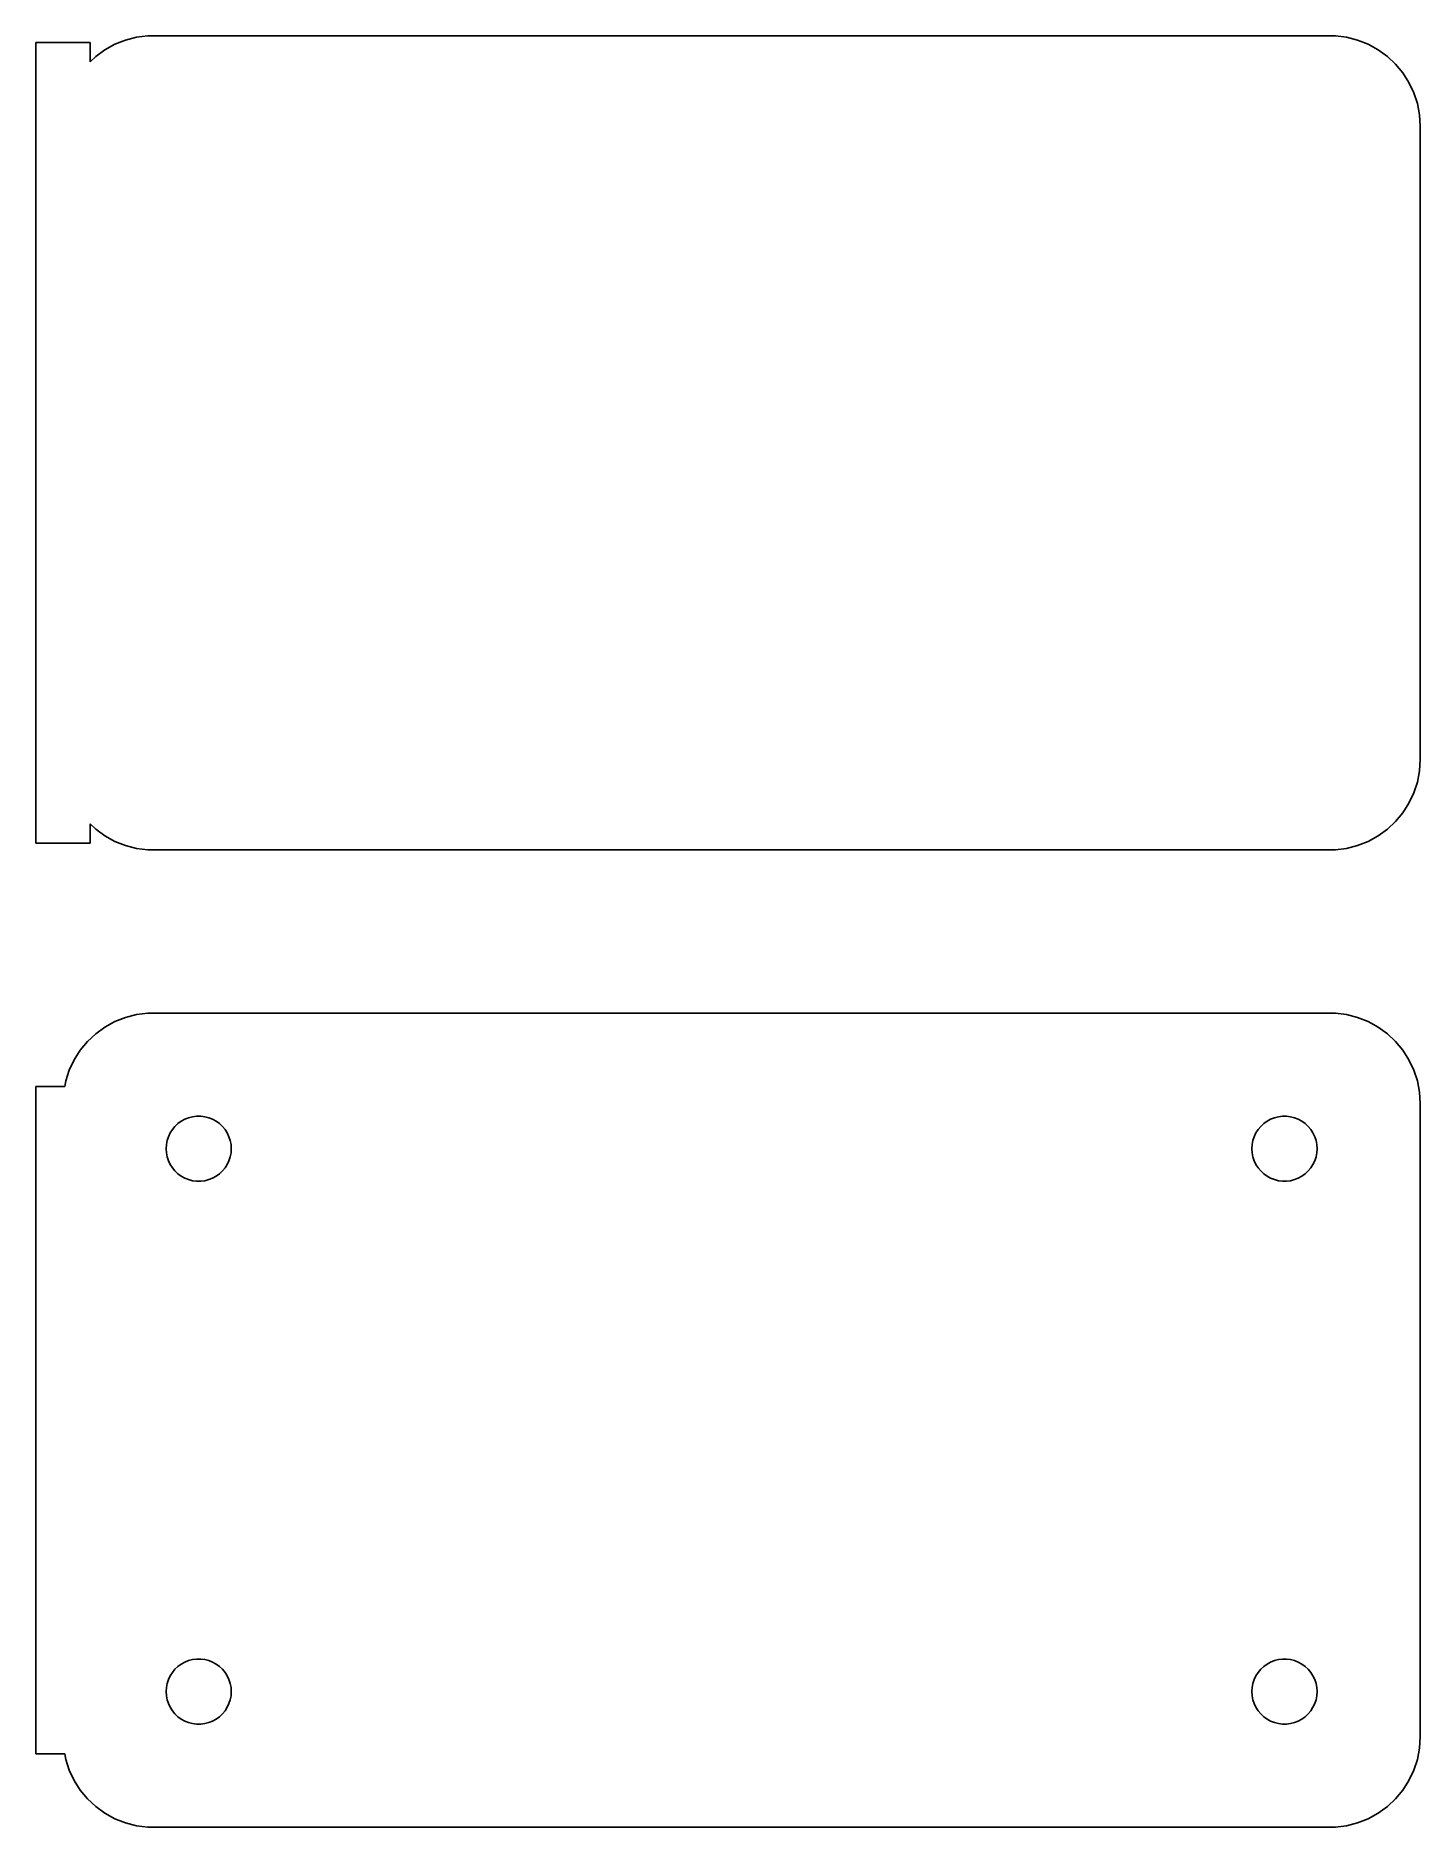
# Model space of a CAD drawing. Header units: metres. Extents: x -39 to 37.5, y 31.5 to 130.5.
import ezdxf

# ---------------------------------------------------------------- set-up
doc = ezdxf.new("R2010")
doc.units = ezdxf.units.M

msp = doc.modelspace()

# ---------------------------------------------------------------- linework, layer by layer
for p, q in [((-36, 130.115), (-39, 130.115)), ((-39, 130.115), (-39, 85.8852)), ((-36, 129.059), (-36, 130.115)), ((-35.1791, 129.722), (-35.6871, 129.353)), ((-34.6289, 130.024), (-35.1791, 129.722)), ((-34.0451, 130.255), (-34.6289, 130.024)), ((-33.4369, 130.411), (-34.0451, 130.255)), ((-32.8139, 130.49), (-33.4369, 130.411)), ((32.8139, 130.49), (-32.8139, 130.49)), ((33.4369, 130.411), (32.8139, 130.49)), ((34.0451, 130.255), (33.4369, 130.411)), ((34.6289, 130.024), (34.0451, 130.255)), ((35.1791, 129.722), (34.6289, 130.024)), ((35.6871, 129.353), (35.1791, 129.722)), ((-35.6871, 129.353), (-36, 129.059)), ((36.1448, 128.923), (35.6871, 129.353)), ((36.5451, 128.439), (36.1448, 128.923)), ((36.8815, 127.909), (36.5451, 128.439)), ((37.1489, 127.341), (36.8815, 127.909)), ((37.3429, 126.743), (37.1489, 127.341)), ((37.4606, 126.127), (37.3429, 126.743)), ((37.5, 125.5), (37.4606, 126.127)), ((37.5, 90.5), (37.5, 125.5)), ((37.4606, 89.8733), (37.5, 90.5)), ((37.1489, 88.6594), (37.3429, 89.2566)), ((37.3429, 89.2566), (37.4606, 89.8733)), ((36.8815, 88.0912), (37.1489, 88.6594)), ((36.1448, 87.0773), (36.5451, 87.5611)), ((36.5451, 87.5611), (36.8815, 88.0912)), ((-36, 85.8852), (-36, 86.9413)), ((-36, 86.9413), (-35.6871, 86.6474)), ((-35.6871, 86.6474), (-35.1791, 86.2784)), ((-35.1791, 86.2784), (-34.6289, 85.9759)), ((34.6289, 85.9759), (35.1791, 86.2784)), ((35.1791, 86.2784), (35.6871, 86.6474)), ((35.6871, 86.6474), (36.1448, 87.0773)), ((-39, 85.8852), (-36, 85.8852)), ((-34.6289, 85.9759), (-34.0451, 85.7447)), ((-34.0451, 85.7447), (-33.4369, 85.5886)), ((-33.4369, 85.5886), (-32.8139, 85.5099)), ((-32.8139, 85.5099), (32.8139, 85.5099)), ((32.8139, 85.5099), (33.4369, 85.5886)), ((33.4369, 85.5886), (34.0451, 85.7447)), ((34.0451, 85.7447), (34.6289, 85.9759)), ((-34.0451, 76.2553), (-34.6289, 76.0241)), ((-33.4369, 76.4114), (-34.0451, 76.2553)), ((-32.8139, 76.4901), (-33.4369, 76.4114)), ((32.8139, 76.4901), (-32.8139, 76.4901)), ((33.4369, 76.4114), (32.8139, 76.4901)), ((34.0451, 76.2553), (33.4369, 76.4114)), ((34.6289, 76.0241), (34.0451, 76.2553)), ((-35.6871, 75.3526), (-36.1448, 74.9227)), ((-35.1791, 75.7216), (-35.6871, 75.3526)), ((-34.6289, 76.0241), (-35.1791, 75.7216)), ((35.1791, 75.7216), (34.6289, 76.0241)), ((35.6871, 75.3526), (35.1791, 75.7216)), ((36.1448, 74.9227), (35.6871, 75.3526)), ((-36.5451, 74.4389), (-36.8815, 73.9088)), ((-36.1448, 74.9227), (-36.5451, 74.4389)), ((36.5451, 74.4389), (36.1448, 74.9227)), ((36.8815, 73.9088), (36.5451, 74.4389)), ((-37.1489, 73.3406), (-37.3429, 72.7434)), ((-36.8815, 73.9088), (-37.1489, 73.3406)), ((37.1489, 73.3406), (36.8815, 73.9088)), ((37.3429, 72.7434), (37.1489, 73.3406)), ((-37.4, 72.4442), (-39, 72.4442)), ((-39, 72.4442), (-39, 35.5558)), ((-37.3429, 72.7434), (-37.4, 72.4442)), ((37.4606, 72.1267), (37.3429, 72.7434)), ((37.5, 71.5), (37.4606, 72.1267)), ((37.5, 36.5), (37.5, 71.5)), ((-31.3121, 70.2322), (-31.1474, 70.3869)), ((-31.1474, 70.3869), (-30.9645, 70.5198)), ((-30.9645, 70.5198), (-30.7664, 70.6287)), ((-30.7664, 70.6287), (-30.5562, 70.7119)), ((-30.5562, 70.7119), (-30.3373, 70.7681)), ((-30.3373, 70.7681), (-30.113, 70.7964)), ((-30.113, 70.7964), (-29.887, 70.7964)), ((-29.887, 70.7964), (-29.6627, 70.7681)), ((-29.6627, 70.7681), (-29.4438, 70.7119)), ((-29.4438, 70.7119), (-29.2336, 70.6287)), ((-29.2336, 70.6287), (-29.0355, 70.5198)), ((-29.0355, 70.5198), (-28.8526, 70.3869)), ((-28.8526, 70.3869), (-28.6879, 70.2322)), ((28.6879, 70.2322), (28.8526, 70.3869)), ((28.8526, 70.3869), (29.0355, 70.5198)), ((29.0355, 70.5198), (29.2336, 70.6287)), ((29.2336, 70.6287), (29.4438, 70.7119)), ((29.4438, 70.7119), (29.6627, 70.7681)), ((29.6627, 70.7681), (29.887, 70.7964)), ((29.887, 70.7964), (30.113, 70.7964)), ((30.113, 70.7964), (30.3373, 70.7681)), ((30.3373, 70.7681), (30.5562, 70.7119)), ((30.5562, 70.7119), (30.7664, 70.6287)), ((30.7664, 70.6287), (30.9645, 70.5198)), ((30.9645, 70.5198), (31.1474, 70.3869)), ((31.1474, 70.3869), (31.3121, 70.2322)), ((-31.7858, 69.2256), (-31.7434, 69.4476)), ((-31.7434, 69.4476), (-31.6736, 69.6626)), ((-31.6736, 69.6626), (-31.5773, 69.8671)), ((-31.5773, 69.8671), (-31.4562, 70.058)), ((-31.4562, 70.058), (-31.3121, 70.2322)), ((-28.6879, 70.2322), (-28.5438, 70.058)), ((-28.5438, 70.058), (-28.4226, 69.8671)), ((-28.4226, 69.8671), (-28.3264, 69.6626)), ((-28.3264, 69.6626), (-28.2565, 69.4476)), ((-28.2565, 69.4476), (-28.2142, 69.2256)), ((28.2142, 69.2256), (28.2565, 69.4476)), ((28.2565, 69.4476), (28.3264, 69.6626)), ((28.3264, 69.6626), (28.4226, 69.8671)), ((28.4226, 69.8671), (28.5438, 70.058)), ((28.5438, 70.058), (28.6879, 70.2322)), ((31.3121, 70.2322), (31.4562, 70.058)), ((31.4562, 70.058), (31.5773, 69.8671)), ((31.5773, 69.8671), (31.6736, 69.6626)), ((31.6736, 69.6626), (31.7434, 69.4476)), ((31.7434, 69.4476), (31.7858, 69.2256)), ((-31.8, 69), (-31.7858, 69.2256)), ((-31.7858, 68.7744), (-31.8, 69)), ((-31.7434, 68.5524), (-31.7858, 68.7744)), ((-31.6736, 68.3374), (-31.7434, 68.5524)), ((-31.5773, 68.1328), (-31.6736, 68.3374)), ((-28.3264, 68.3374), (-28.4226, 68.1328)), ((-28.2565, 68.5524), (-28.3264, 68.3374)), ((-28.2142, 68.7744), (-28.2565, 68.5524)), ((-28.2142, 69.2256), (-28.2, 69)), ((-28.2, 69), (-28.2142, 68.7744)), ((28.2, 69), (28.2142, 69.2256)), ((28.2142, 68.7744), (28.2, 69)), ((28.2565, 68.5524), (28.2142, 68.7744)), ((28.3264, 68.3374), (28.2565, 68.5524)), ((28.4226, 68.1328), (28.3264, 68.3374)), ((31.6736, 68.3374), (31.5773, 68.1328)), ((31.7434, 68.5524), (31.6736, 68.3374)), ((31.7858, 68.7744), (31.7434, 68.5524)), ((31.7858, 69.2256), (31.8, 69)), ((31.8, 69), (31.7858, 68.7744)), ((-31.4562, 67.942), (-31.5773, 68.1328)), ((-31.3121, 67.7678), (-31.4562, 67.942)), ((-31.1474, 67.6131), (-31.3121, 67.7678)), ((-30.9645, 67.4802), (-31.1474, 67.6131)), ((-30.7664, 67.3713), (-30.9645, 67.4802)), ((-30.5562, 67.2881), (-30.7664, 67.3713)), ((-29.2336, 67.3713), (-29.4438, 67.2881)), ((-29.0355, 67.4802), (-29.2336, 67.3713)), ((-28.8526, 67.6131), (-29.0355, 67.4802)), ((-28.6879, 67.7678), (-28.8526, 67.6131)), ((-28.5438, 67.942), (-28.6879, 67.7678)), ((-28.4226, 68.1328), (-28.5438, 67.942)), ((28.5438, 67.942), (28.4226, 68.1328)), ((28.6879, 67.7678), (28.5438, 67.942)), ((28.8526, 67.6131), (28.6879, 67.7678)), ((29.0355, 67.4802), (28.8526, 67.6131)), ((29.2336, 67.3713), (29.0355, 67.4802)), ((29.4438, 67.2881), (29.2336, 67.3713)), ((30.7664, 67.3713), (30.5562, 67.2881)), ((30.9645, 67.4802), (30.7664, 67.3713)), ((31.1474, 67.6131), (30.9645, 67.4802)), ((31.3121, 67.7678), (31.1474, 67.6131)), ((31.4562, 67.942), (31.3121, 67.7678)), ((31.5773, 68.1328), (31.4562, 67.942)), ((-30.3373, 67.2319), (-30.5562, 67.2881)), ((-30.113, 67.2036), (-30.3373, 67.2319)), ((-29.887, 67.2036), (-30.113, 67.2036)), ((-29.6627, 67.2319), (-29.887, 67.2036)), ((-29.4438, 67.2881), (-29.6627, 67.2319)), ((29.6627, 67.2319), (29.4438, 67.2881)), ((29.887, 67.2036), (29.6627, 67.2319)), ((30.113, 67.2036), (29.887, 67.2036)), ((30.3373, 67.2319), (30.113, 67.2036)), ((30.5562, 67.2881), (30.3373, 67.2319)), ((-30.9645, 40.5198), (-30.7664, 40.6287)), ((-30.7664, 40.6287), (-30.5562, 40.7119)), ((-30.5562, 40.7119), (-30.3373, 40.7681)), ((-30.3373, 40.7681), (-30.113, 40.7964)), ((-30.113, 40.7964), (-29.887, 40.7964)), ((-29.887, 40.7964), (-29.6627, 40.7681)), ((-29.6627, 40.7681), (-29.4438, 40.7119)), ((-29.4438, 40.7119), (-29.2336, 40.6287)), ((-29.2336, 40.6287), (-29.0355, 40.5198)), ((29.0355, 40.5198), (29.2336, 40.6287)), ((29.2336, 40.6287), (29.4438, 40.7119)), ((29.4438, 40.7119), (29.6627, 40.7681)), ((29.6627, 40.7681), (29.887, 40.7964)), ((29.887, 40.7964), (30.113, 40.7964)), ((30.113, 40.7964), (30.3373, 40.7681)), ((30.3373, 40.7681), (30.5562, 40.7119)), ((30.5562, 40.7119), (30.7664, 40.6287)), ((30.7664, 40.6287), (30.9645, 40.5198)), ((-31.7434, 39.4476), (-31.6736, 39.6626)), ((-31.6736, 39.6626), (-31.5773, 39.8672)), ((-31.5773, 39.8672), (-31.4562, 40.058)), ((-31.4562, 40.058), (-31.3121, 40.2322)), ((-31.3121, 40.2322), (-31.1474, 40.3869)), ((-31.1474, 40.3869), (-30.9645, 40.5198)), ((-29.0355, 40.5198), (-28.8526, 40.3869)), ((-28.8526, 40.3869), (-28.6879, 40.2322)), ((-28.6879, 40.2322), (-28.5438, 40.058)), ((-28.5438, 40.058), (-28.4226, 39.8672)), ((-28.4226, 39.8672), (-28.3264, 39.6626)), ((-28.3264, 39.6626), (-28.2565, 39.4476)), ((28.2565, 39.4476), (28.3264, 39.6626)), ((28.3264, 39.6626), (28.4226, 39.8672)), ((28.4226, 39.8672), (28.5438, 40.058)), ((28.5438, 40.058), (28.6879, 40.2322)), ((28.6879, 40.2322), (28.8526, 40.3869)), ((28.8526, 40.3869), (29.0355, 40.5198)), ((30.9645, 40.5198), (31.1474, 40.3869)), ((31.1474, 40.3869), (31.3121, 40.2322)), ((31.3121, 40.2322), (31.4562, 40.058)), ((31.4562, 40.058), (31.5773, 39.8672)), ((31.5773, 39.8672), (31.6736, 39.6626)), ((31.6736, 39.6626), (31.7434, 39.4476)), ((-31.8, 39), (-31.7858, 39.2256)), ((-31.7858, 38.7744), (-31.8, 39)), ((-31.7858, 39.2256), (-31.7434, 39.4476)), ((-31.7434, 38.5524), (-31.7858, 38.7744)), ((-28.2565, 39.4476), (-28.2142, 39.2256)), ((-28.2142, 38.7744), (-28.2565, 38.5524)), ((-28.2142, 39.2256), (-28.2, 39)), ((-28.2, 39), (-28.2142, 38.7744)), ((28.2, 39), (28.2142, 39.2256)), ((28.2142, 38.7744), (28.2, 39)), ((28.2142, 39.2256), (28.2565, 39.4476)), ((28.2565, 38.5524), (28.2142, 38.7744)), ((31.7434, 39.4476), (31.7858, 39.2256)), ((31.7858, 38.7744), (31.7434, 38.5524)), ((31.7858, 39.2256), (31.8, 39)), ((31.8, 39), (31.7858, 38.7744)), ((-31.6736, 38.3374), (-31.7434, 38.5524)), ((-31.5773, 38.1329), (-31.6736, 38.3374)), ((-31.4562, 37.942), (-31.5773, 38.1329)), ((-31.3121, 37.7678), (-31.4562, 37.942)), ((-31.1474, 37.6131), (-31.3121, 37.7678)), ((-30.9645, 37.4802), (-31.1474, 37.6131)), ((-28.8526, 37.6131), (-29.0355, 37.4802)), ((-28.6879, 37.7678), (-28.8526, 37.6131)), ((-28.5438, 37.942), (-28.6879, 37.7678)), ((-28.4226, 38.1329), (-28.5438, 37.942)), ((-28.3264, 38.3374), (-28.4226, 38.1329)), ((-28.2565, 38.5524), (-28.3264, 38.3374)), ((28.3264, 38.3374), (28.2565, 38.5524)), ((28.4226, 38.1329), (28.3264, 38.3374)), ((28.5438, 37.942), (28.4226, 38.1329)), ((28.6879, 37.7678), (28.5438, 37.942)), ((28.8526, 37.6131), (28.6879, 37.7678)), ((29.0355, 37.4802), (28.8526, 37.6131)), ((31.1474, 37.6131), (30.9645, 37.4802)), ((31.3121, 37.7678), (31.1474, 37.6131)), ((31.4562, 37.942), (31.3121, 37.7678)), ((31.5773, 38.1329), (31.4562, 37.942)), ((31.6736, 38.3374), (31.5773, 38.1329)), ((31.7434, 38.5524), (31.6736, 38.3374)), ((-30.7664, 37.3713), (-30.9645, 37.4802)), ((-30.5562, 37.2881), (-30.7664, 37.3713)), ((-30.3373, 37.2319), (-30.5562, 37.2881)), ((-30.113, 37.2036), (-30.3373, 37.2319)), ((-29.887, 37.2036), (-30.113, 37.2036)), ((-29.6627, 37.2319), (-29.887, 37.2036)), ((-29.4438, 37.2881), (-29.6627, 37.2319)), ((-29.2336, 37.3713), (-29.4438, 37.2881)), ((-29.0355, 37.4802), (-29.2336, 37.3713)), ((29.2336, 37.3713), (29.0355, 37.4802)), ((29.4438, 37.2881), (29.2336, 37.3713)), ((29.6627, 37.2319), (29.4438, 37.2881)), ((29.887, 37.2036), (29.6627, 37.2319)), ((30.113, 37.2036), (29.887, 37.2036)), ((30.3373, 37.2319), (30.113, 37.2036)), ((30.5562, 37.2881), (30.3373, 37.2319)), ((30.7664, 37.3713), (30.5562, 37.2881)), ((30.9645, 37.4802), (30.7664, 37.3713)), ((37.3429, 35.2566), (37.4606, 35.8733)), ((37.4606, 35.8733), (37.5, 36.5)), ((-39, 35.5558), (-37.4, 35.5558)), ((-37.4, 35.5558), (-37.3429, 35.2566)), ((-37.3429, 35.2566), (-37.1489, 34.6594)), ((-37.1489, 34.6594), (-36.8815, 34.0912)), ((36.8815, 34.0912), (37.1489, 34.6594)), ((37.1489, 34.6594), (37.3429, 35.2566)), ((-36.8815, 34.0912), (-36.5451, 33.5611)), ((36.5451, 33.5611), (36.8815, 34.0912)), ((-36.5451, 33.5611), (-36.1448, 33.0773)), ((-36.1448, 33.0773), (-35.6871, 32.6474)), ((35.6871, 32.6474), (36.1448, 33.0773)), ((36.1448, 33.0773), (36.5451, 33.5611)), ((-35.6871, 32.6474), (-35.1791, 32.2784)), ((-35.1791, 32.2784), (-34.6289, 31.9759)), ((-34.6289, 31.9759), (-34.0451, 31.7447)), ((-34.0451, 31.7447), (-33.4369, 31.5886)), ((33.4369, 31.5886), (34.0451, 31.7447)), ((34.0451, 31.7447), (34.6289, 31.9759)), ((34.6289, 31.9759), (35.1791, 32.2784)), ((35.1791, 32.2784), (35.6871, 32.6474)), ((-33.4369, 31.5886), (-32.8139, 31.5099)), ((-32.8139, 31.5099), (32.8139, 31.5099)), ((32.8139, 31.5099), (33.4369, 31.5886))]:
    msp.add_line(p, q)

doc.saveas('drawing.dxf')
